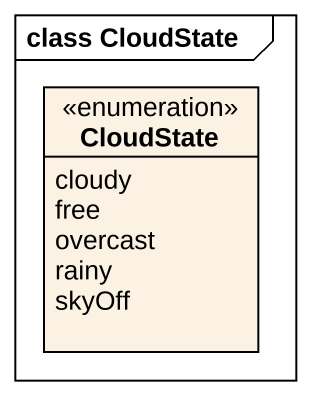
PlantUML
@startuml
mainframe class CloudState
hide circle
hide empty members
enum CloudState {
  cloudy
  free
  overcast
  rainy
  skyOff
}
@enduml
